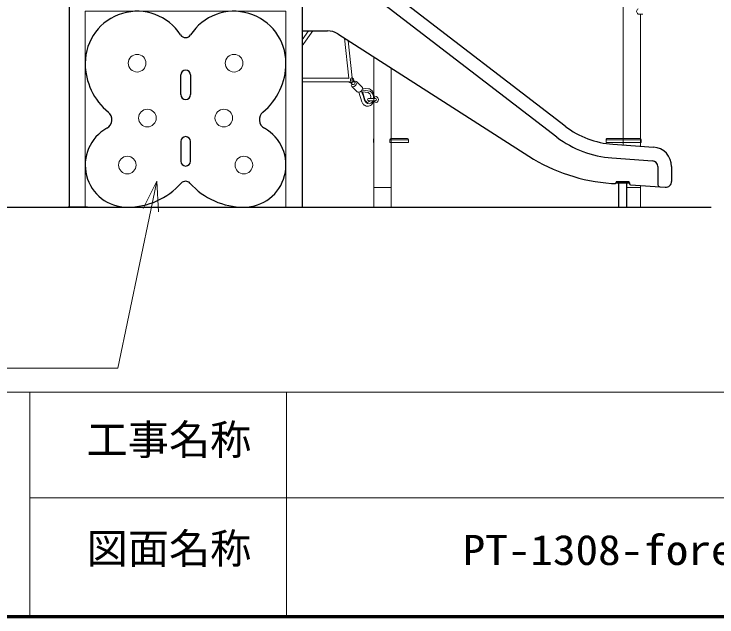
# Model space of a CAD drawing. Units: millimetres at full size, sheet at 1:60, with parts at other scales. Extents: x 900 to 24300, y 900 to 16920.
# Drawn here: x 13958 to 17546, y 900 to 3978 of the extents above; entities that cross this region are included whole.
import ezdxf
from ezdxf.enums import TextEntityAlignment as Align

# ---------------------------------------------------------------- set-up
doc = ezdxf.new("R2010")
doc.units = ezdxf.units.MM
doc.header["$LTSCALE"] = 60
doc.layers.add('D-BGD-TXT', color=7, linetype='Continuous')
for name, color, linetype, lineweight in [('D-STR', 1, 'Continuous', 13), ('D-STR-1', 1, 'Continuous', 25), ('D-STR-3', 251, 'Continuous', 9), ('D-STR-HTXT', 7, 'Continuous', 13), ('D-TTL', 7, 'Continuous', 70), ('D-TTL-FRAM', 7, 'Continuous', 13), ('D-TTL-TXT', 7, 'Continuous', 13)]:
    doc.layers.add(name, color=color, linetype=linetype, lineweight=lineweight)
doc.styles.add('ＭＳ ゴシック', font='')
doc.styles.get('ＭＳ ゴシック').set_extended_font_data('MS Gothic')

msp = doc.modelspace()

# ---------------------------------------------------------------- linework, layer by layer
at = {"layer": 'D-STR'}
msp.add_lwpolyline([(14320.93, 3991.69), (14320.93, 2991.69), (15345.93, 2991.69), (15345.93, 3991.69)], close=True, dxfattribs=at)
for centre in [(14585.93, 3726.69), (15080.93, 3726.69), (14638.43, 3446.69), (15028.43, 3446.69), (14535.93, 3206.69), (15130.93, 3206.69)]:
    msp.add_circle(centre, 45, dxfattribs=at)
at = {"layer": 'D-STR-1'}
for p, q in [((15427.98, 5041.69), (15427.98, 2991.69)), ((14238.88, 4216.09), (14238.88, 2991.69)), ((16771.85, 3404.83), (15697.08, 4229.68)), ((16729.23, 3349.3), (15654.46, 4174.15)), ((15427.98, 3891.69), (15557.02, 3891.69)), ((15609.83, 3875.95), (16585.58, 3252.36)), ((14327.98, 3788.49), (14328.24, 3788.49)), ((15338.62, 3788.49), (15338.88, 3788.49)), ((14808.43, 3566.69), (14808.43, 3666.69)), ((14858.43, 3666.69), (14858.43, 3566.69)), ((14808.43, 3326.69), (14808.43, 3226.69)), ((14858.43, 3226.69), (14858.43, 3326.69)), ((17014.43, 3312.91), (17221.41, 3298.44)), ((17009.55, 3243.08), (17216.52, 3228.61)), ((17244.43, 3198.68), (17244.43, 3105.67)), ((17314.43, 3198.68), (17314.43, 3123.62)), ((17096.93, 3121.69), (17031.93, 3121.69)), ((17031.93, 3121.69), (17031.93, 3115.69)), ((17034.43, 3121.69), (17094.43, 3121.69)), ((17096.93, 3115.69), (17096.93, 3121.69)), ((17007.45, 3112.91), (17024.08, 3111.75)), ((17029.43, 3116.74), (17029.43, 3116.69)), ((17031.93, 3115.69), (17096.93, 3115.69)), ((17085.78, 3115.69), (17043.08, 3115.69)), ((17043.08, 3115.69), (17043.08, 2991.69)), ((17085.78, 2991.69), (17085.78, 3115.69)), ((17099.43, 3116.69), (17099.43, 3111.14)), ((17104.08, 3106.16), (17282.34, 3093.69)), ((10377.42, 2991.69), (17517.02, 2991.69)), ((14332.98, 2991.69), (14233.88, 2991.69))]:
    msp.add_line(p, q, dxfattribs=at)
for centre, radius, start, end in [((14585.93, 3726.69), 265, 32.96711, 180), ((15080.93, 3726.69), 265, 0, 147.03289), ((15557.02, 3791.69), 100, 57.96855, 90), ((14833.43, 3887.22), 30, 212.96711, 327.03289), ((14645.93, 3727.51), 325, 180.14438, 230.45931), ((15020.93, 3727.51), 325, 309.54069, 359.85562), ((14833.43, 3666.69), 25, 0, 180), ((14833.43, 3566.69), 25, 180, 0), ((14407.19, 3438.32), 50, 299.06461, 50.45931), ((15259.67, 3438.32), 50, 129.54069, 240.93539), ((14535.93, 3206.69), 215, 119.06461, 270), ((15130.93, 3206.69), 215, 270, 60.93539), ((17045.82, 3761.82), 450, 232.49493, 266), ((14833.43, 3326.69), 25, 0, 180), ((17045.82, 3761.82), 520, 232.49493, 266), ((17214.43, 3198.68), 100, 0, 86), ((17070.23, 4010.72), 900, 237.41774, 266), ((14833.43, 3226.69), 25, 180, 0), ((17214.43, 3198.68), 30, 0, 86), ((14833.43, 3094.3), 30, 41.95041, 138.04959), ((17034.43, 3116.69), 5, 90, 180), ((17094.43, 3116.69), 5, 0, 90), ((17284.43, 3123.62), 30, 266, 0), ((14535.94, 3361.69), 370, 269.99837, 318.04959), ((15130.92, 3361.69), 370, 221.95041, 270.00163), ((17024.43, 3116.74), 5, 266, 0), ((17104.43, 3111.14), 5, 180, 266), ((17254.43, 3105.67), 10, 180, 266)]:
    msp.add_arc(centre, radius, start, end, dxfattribs=at)
at = {"layer": 'D-STR-3'}
for p, q in [((17067.31, 5191.69), (17067.31, 3309.22)), ((17143.28, 3977.52), (17168.35, 3977.52)), ((17156.41, 3977.52), (17156.41, 3302.99)), ((15482.37, 3891.69), (15427.98, 3814.75)), ((15460.4, 3891.69), (15427.98, 3845.84)), ((15644.21, 3853.98), (15666.15, 3649.42)), ((15663.58, 3841.6), (15683.93, 3651.83)), ((15794.51, 3757.92), (15794.51, 2991.69)), ((15883.61, 3700.98), (15883.61, 2991.69)), ((15427.98, 3650.03), (15668.73, 3649.42)), ((15427.98, 3632.03), (15671.12, 3631.41)), ((15683.46, 3628.47), (15669.32, 3628.47)), ((15685.38, 3617.5), (15674.88, 3628.47)), ((15699.16, 3628.79), (15692.41, 3635.84)), ((15734.88, 3604.29), (15706.88, 3632.4)), ((15709.19, 3580.7), (15682.66, 3607.22)), ((15767.18, 3596.27), (15736.52, 3599.89)), ((15732.67, 3529.46), (15717.27, 3578.01)), ((15763.18, 3577.52), (15736.12, 3580.95)), ((15807.42, 3556.15), (15792.24, 3553.47)), ((15802.96, 3535.21), (15767.29, 3535.25)), ((15802.86, 3547.12), (15767.45, 3547.07)), ((15807.42, 3526.14), (15792.24, 3528.81)), ((15881.45, 3341.69), (15965.49, 3341.69)), ((16984.57, 3341.55), (17152.87, 3341.69)), ((15792.05, 3335.69), (15792.03, 3322.69)), ((15794.51, 3322.69), (15792.03, 3322.69)), ((15792.05, 3335.69), (15794.51, 3335.69)), ((15875.45, 3335.69), (15971.49, 3335.69)), ((15875.52, 3322.69), (15875.45, 3335.69)), ((15971.49, 3322.69), (15875.52, 3322.69)), ((15971.49, 3335.69), (15971.49, 3322.69)), ((17158.86, 3335.69), (16979.5, 3335.69)), ((16979.5, 3335.69), (16979.5, 3322.69)), ((16979.5, 3322.69), (17158.89, 3322.69)), ((17158.89, 3322.69), (17158.86, 3335.69)), ((15794.51, 3091.69), (15883.61, 3091.69)), ((17085.78, 3091.69), (17156.41, 3091.69)), ((17156.41, 3102.5), (17156.41, 2991.69))]:
    msp.add_line(p, q, dxfattribs=at)
for centre, radius, start, end in [((17151.99, 3991.12), 16.15, 122.64613, 237.35387), ((15670.03, 3638.66), 10.22, 228.56542, 266.03291), ((15670.3, 3641.12), 10.52, 114.36158, 131.4846), ((15690.64, 3639.97), 15.27, 147.82922, 212.17093), ((15683.73, 3635.52), 7.05, 211.44656, 300.74912), ((15683.48, 3645.04), 6.53, 67.80119, 152.01995), ((15690.59, 3639.85), 8.18, 134.67007, 213.20765), ((15686.95, 3637.11), 3.64, 208.49003, 315.65079), ((15687.03, 3642.88), 3.54, 35.99768, 128.14314), ((15687.94, 3628.43), 11.23, 256.79965, 1.84627), ((15680.62, 3639.88), 12.4, 302.77424, 64.60692), ((15682.93, 3631.9), 26.33, 279.21059, 342.49752), ((15683.4, 3639.98), 8.2, 318.64806, 37.5181), ((15699.45, 3623.81), 11.36, 49.17008, 117.20774), ((15699.91, 3627.15), 8.72, 338.67594, 36.98461), ((15691.27, 3615.38), 11.86, 147.35634, 223.43929), ((15686.88, 3613.32), 7.42, 235.35213, 272.05902), ((15713.29, 3601.02), 23.35, 279.81114, 355.6143), ((14954.79, -2401.08), 6041.39, 82.21381, 82.58974), ((15726.44, 3598.64), 10.15, 3.33966, 33.82042), ((15766.43, 3576.94), 19.35, 53.60041, 87.78818), ((15744.49, 3551.67), 52.77, 355.04768, 50.70385), ((15716.4, 3588.73), 10.79, 228.09108, 274.68844), ((14313.41, 3092.89), 1501.46, 17.26163, 19.18448), ((9397.86, 1519.13), 6665.19, 17.60455, 18.01959), ((15761.41, 3563.85), 13.78, 63.29664, 82.64372), ((15748.8, 3553.25), 29.46, 347.92611, 50.03159), ((15757.86, 3553), 35.28, 350.38897, 64.08963), ((15792.86, 3545.57), 8.16, 10.66212, 57.42155), ((15801.86, 3541.14), 16, 290.34307, 69.59708), ((15772.07, 3547), 43.15, 204.71759, 223.80602), ((15762.67, 3535.91), 28.73, 220.81658, 312.70098), ((15775.64, 3546.75), 29.6, 196.35165, 243.36127), ((15767.94, 3546.42), 20.51, 216.18694, 253.2019), ((15762.08, 3539.26), 12.48, 269.71181, 341.18759), ((15768.31, 3541.15), 5.99, 98.27271, 260.11955), ((15768.39, 3541.71), 22.25, 254.28557, 343.17275), ((15744.49, 3551.67), 52.77, 315.82268, 341.84563), ((15791.55, 3538.27), 9.48, 274.18077, 341.5063), ((15802.27, 3541.16), 5.99, 276.5993, 84.36582), ((15798.72, 3335.35), 6.69, 129.00842, 177.05728), ((15881.63, 3335.51), 6.19, 91.71922, 178.29237), ((15965.49, 3335.69), 6, 359.99966, 89.99946), ((16985.36, 3335.74), 5.86, 97.75694, 180.45716), ((17152.87, 3335.7), 5.99, 359.92156, 89.94987)]:
    msp.add_arc(centre, radius, start, end, dxfattribs=at)
at = {"layer": 'D-STR-HTXT'}
for p, q in [((14616.64, 2985.09), (14686.57, 3123.74)), ((14686.57, 3123.74), (14655.99, 2976.89)), ((14686.57, 3123.74), (14695.34, 2968.7))]:
    msp.add_line(p, q, dxfattribs=at)
msp.add_lwpolyline([(14655.99, 2976.89), (14487.96, 2170.11), (12078.09, 2170.11)], dxfattribs=at)
at = {"layer": 'D-TTL'}
msp.add_lwpolyline([(900, 900), (900, 16920), (24300, 16920), (24300, 900)], close=True, dxfattribs=at)
at = {"layer": 'D-TTL-FRAM'}
for p, q in [((900, 2047.32), (24300, 2047.32)), ((19137.67, 1507.32), (14037.67, 1507.32))]:
    msp.add_line(p, q, dxfattribs=at)
at = {"layer": 'D-TTL-TXT'}
for p, q in [((14037.67, 2047.32), (14037.67, 900)), ((15347.87, 900), (15347.87, 2047.32))]:
    msp.add_line(p, q, dxfattribs=at)

# ---------------------------------------------------------------- texts
at = {"layer": 'D-BGD-TXT', "style": 'ＭＳ ゴシック', "width": 1.1}
msp.add_text('PT-1308-forest3A', height=154, dxfattribs=at).set_placement((16247.56, 1118.93), align=Align.BOTTOM_LEFT)
at = {"layer": 'D-TTL-TXT', "style": 'ＭＳ ゴシック'}
for s, p in [('工事名称', (14328.49, 1681.82)), ('図面名称', (14328.49, 1126.21))]:
    msp.add_text(s, height=154, dxfattribs=at).set_placement(p, align=Align.BOTTOM_LEFT)

doc.saveas('drawing.dxf')
